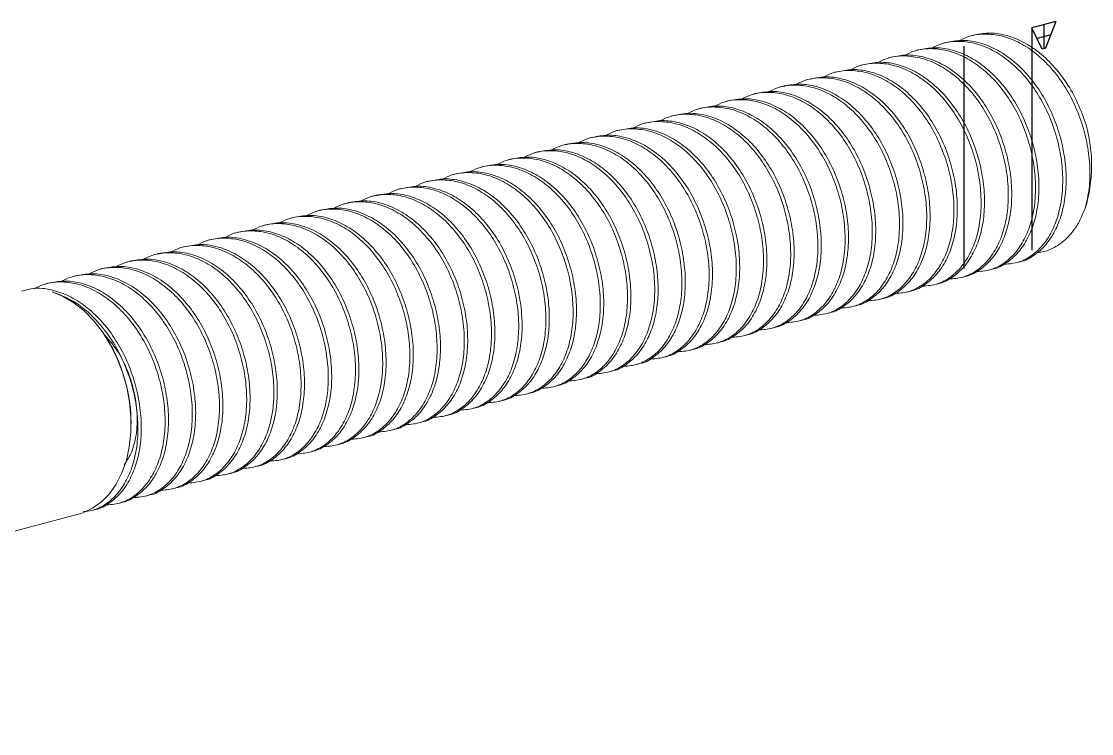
# Model space of a CAD drawing. Header units: millimetres. Extents: x -28.6 to 0.8, y -9.8 to 1.5.
# Drawn here: x -13.14 to 0.77, y -7.73 to 1.53 of the extents above; entities that cross this region are included whole.
import ezdxf

# ---------------------------------------------------------------- set-up
doc = ezdxf.new("R2010")
doc.units = ezdxf.units.MM
doc.linetypes.add('CENTERX2', pattern=[20.32, 12.7, -2.54, 2.54, -2.54])

msp = doc.modelspace()

# ---------------------------------------------------------------- linework, layer by layer
at = {"color": 7, "linetype": 'Continuous'}
for p, q in [((0.309, 1.528), (0, 1.445)), ((0.133, 1.168), (0, 1.445)), ((0.309, 1.528), (0.177, 1.18)), ((0.177, 1.18), (0.133, 1.168))]:
    msp.add_line(p, q, dxfattribs=at)
at = {"color": 7, "linetype": 'CENTERX2'}
for p, q in [((0, 1.445), (0, -1.445)), ((0.155, 1.487), (0.155, 1.174)), ((0.243, 1.354), (0.066, 1.306)), ((-0.884, 1.208), (-0.884, -1.682))]:
    msp.add_line(p, q, dxfattribs=at)
at = {"color": 7, "linetype": 'Continuous', "lineweight": 15}
for p, q in [((-1.116, 1.254), (-1.16, 1.242)), ((-0.762, 1.349), (-0.807, 1.337)), ((-1.47, 1.159), (-1.514, 1.147)), ((-1.823, 1.064), (-1.867, 1.053)), ((-2.53, 0.875), (-2.574, 0.863)), ((-2.177, 0.97), (-2.221, 0.958)), ((-2.884, 0.78), (-2.928, 0.768)), ((-3.591, 0.591), (-3.635, 0.579)), ((-3.237, 0.686), (-3.282, 0.674)), ((-3.944, 0.496), (-3.989, 0.484)), ((-4.652, 0.307), (-4.696, 0.295)), ((-4.298, 0.401), (-4.342, 0.39)), ((-5.005, 0.212), (-5.049, 0.2)), ((-5.712, 0.023), (-5.756, 0.011)), ((-5.359, 0.117), (-5.403, 0.105)), ((-6.066, -0.072), (-6.11, -0.084)), ((-6.773, -0.262), (-6.817, -0.273)), ((-6.419, -0.167), (-6.464, -0.179)), ((-7.126, -0.356), (-7.171, -0.368)), ((-7.834, -0.546), (-7.878, -0.558)), ((-7.48, -0.451), (-7.524, -0.463)), ((-8.187, -0.641), (-8.231, -0.652)), ((-8.894, -0.83), (-8.938, -0.842)), ((-8.541, -0.735), (-8.585, -0.747)), ((-9.248, -0.925), (-9.292, -0.937)), ((-9.601, -1.019), (-9.645, -1.031)), ((-10.308, -1.209), (-10.353, -1.221)), ((-9.955, -1.114), (-9.999, -1.126)), ((-10.662, -1.304), (-10.706, -1.315)), ((-11.369, -1.493), (-11.413, -1.505)), ((-11.016, -1.398), (-11.06, -1.41)), ((-11.723, -1.588), (-11.767, -1.6)), ((-0.207, -1.608), (-0.163, -1.597)), ((-12.43, -1.777), (-12.474, -1.789)), ((-12.076, -1.682), (-12.12, -1.694)), ((-0.914, -1.798), (-0.87, -1.786)), ((-0.561, -1.703), (-0.516, -1.691)), ((-12.783, -1.872), (-12.827, -1.884)), ((-1.268, -1.893), (-1.224, -1.881)), ((-1.975, -2.082), (-1.931, -2.07)), ((-1.621, -1.987), (-1.577, -1.975)), ((-2.328, -2.177), (-2.284, -2.165)), ((-3.036, -2.366), (-2.991, -2.354)), ((-2.682, -2.271), (-2.638, -2.26)), ((-3.389, -2.461), (-3.345, -2.449)), ((-4.096, -2.65), (-4.052, -2.638)), ((-3.743, -2.556), (-3.698, -2.544)), ((-11.986, -2.658), (-11.994, -2.645)), ((-4.45, -2.745), (-4.406, -2.733)), ((-4.803, -2.84), (-4.759, -2.828)), ((-5.51, -3.029), (-5.466, -3.017)), ((-5.157, -2.934), (-5.113, -2.923)), ((-5.864, -3.124), (-5.82, -3.112)), ((-6.571, -3.313), (-6.527, -3.302)), ((-6.217, -3.219), (-6.173, -3.207)), ((-6.925, -3.408), (-6.88, -3.396)), ((-7.632, -3.598), (-7.588, -3.586)), ((-7.278, -3.503), (-7.234, -3.491)), ((-11.71, -3.705), (-11.71, -3.683)), ((-7.985, -3.692), (-7.941, -3.68)), ((-8.692, -3.882), (-8.648, -3.87)), ((-8.339, -3.787), (-8.295, -3.775)), ((-9.046, -3.976), (-9.002, -3.965)), ((-9.753, -4.166), (-9.709, -4.154)), ((-9.399, -4.071), (-9.355, -4.059)), ((-10.107, -4.261), (-10.062, -4.249)), ((-10.814, -4.45), (-10.769, -4.438)), ((-10.46, -4.355), (-10.416, -4.343)), ((-11.167, -4.545), (-11.123, -4.533)), ((-11.874, -4.734), (-11.83, -4.722)), ((-11.521, -4.639), (-11.477, -4.628)), ((-12.228, -4.829), (-12.184, -4.817)), ((-23.038, -7.725), (-12.382, -4.87))]:
    msp.add_line(p, q, dxfattribs=at)
at = {"color": 7, "linetype": 'Continuous', "lineweight": 15, "flags": 128}
msp.add_lwpolyline([(-12.382, -4.87), (-12.335, -4.856), (-12.21, -4.798), (-12.094, -4.716), (-11.991, -4.61), (-11.902, -4.483), (-11.828, -4.337), (-11.771, -4.175), (-11.733, -3.998), (-11.713, -3.812), (-11.712, -3.618), (-11.73, -3.421), (-11.766, -3.224), (-11.821, -3.031), (-11.893, -2.844), (-11.981, -2.668), (-12.083, -2.505), (-12.197, -2.359), (-12.321, -2.232), (-12.454, -2.127), (-12.592, -2.044), (-12.734, -1.987)], dxfattribs=at)
at = {"color": 7, "linetype": 'Continuous', "lineweight": 15}
for centre, radius, start, end in [((-1.139, -0.34), 1.914, 343.0475, 15.8629), ((-13.736, -3.687), 2.026, 0.1194, 13.8123)]:
    msp.add_arc(centre, radius, start, end, dxfattribs=at)
for points, knots in [([(-0.379, -1.629), (-0.316, -1.625), (-0.188, -1.616), (-0.014, -1.53), (0.138, -1.395), (0.258, -1.213), (0.345, -0.994), (0.395, -0.742), (0.405, -0.464), (0.372, -0.174), (0.3, 0.111), (0.192, 0.382), (0.051, 0.634), (-0.124, 0.857), (-0.323, 1.041), (-0.535, 1.173), (-0.751, 1.253), (-0.967, 1.277), (-1.154, 1.256), (-1.26, 1.202), (-1.301, 1.182)], [0, 0, 0, 0, 0.056083, 0.114084, 0.171698, 0.227814, 0.282695, 0.339425, 0.397297, 0.455168, 0.511899, 0.56678, 0.622896, 0.680509, 0.73851, 0.795742, 0.851138, 0.906533, 0.963765, 1, 1, 1, 1]), ([(-0.163, -1.595), (-0.158, -1.594), (-0.089, -1.585), (0.03, -1.515), (0.182, -1.384), (0.302, -1.201), (0.389, -0.983), (0.44, -0.731), (0.449, -0.452), (0.416, -0.162), (0.344, 0.123), (0.237, 0.394), (0.095, 0.645), (-0.08, 0.869), (-0.279, 1.052), (-0.491, 1.186), (-0.707, 1.264), (-0.918, 1.292), (-1.051, 1.265), (-1.116, 1.252)], [0, 0, 0, 0, 0.004808, 0.068708, 0.132181, 0.194005, 0.254467, 0.316968, 0.380725, 0.444482, 0.506983, 0.567446, 0.629269, 0.692742, 0.756643, 0.819695, 0.880725, 0.941755, 1, 1, 1, 1]), ([(0.691, -0.898), (0.711, -0.816), (0.751, -0.65), (0.758, -0.369), (0.726, -0.079), (0.653, 0.206), (0.546, 0.477), (0.404, 0.728), (0.23, 0.952), (0.03, 1.135), (-0.182, 1.268), (-0.398, 1.348), (-0.613, 1.371), (-0.801, 1.35), (-0.906, 1.297), (-0.947, 1.277)], [0, 0, 0, 0, 0.079204, 0.160007, 0.240663, 0.319729, 0.396217, 0.474426, 0.554723, 0.63556, 0.715324, 0.79253, 0.869735, 0.949499, 1, 1, 1, 1]), ([(0.702, 0.183), (0.668, 0.279), (0.601, 0.473), (0.452, 0.735), (0.274, 0.964), (0.075, 1.147), (-0.138, 1.28), (-0.353, 1.359), (-0.565, 1.387), (-0.697, 1.36), (-0.762, 1.347)], [0, 0, 0, 0, 0.128786, 0.260003, 0.386699, 0.514247, 0.640103, 0.761922, 0.88374, 1, 1, 1, 1]), ([(-0.732, -1.724), (-0.669, -1.719), (-0.541, -1.711), (-0.367, -1.625), (-0.216, -1.489), (-0.096, -1.308), (-0.008, -1.089), (0.042, -0.837), (0.051, -0.558), (0.018, -0.268), (-0.054, 0.017), (-0.161, 0.288), (-0.303, 0.539), (-0.477, 0.763), (-0.677, 0.946), (-0.889, 1.079), (-1.105, 1.158), (-1.32, 1.182), (-1.508, 1.161), (-1.613, 1.108), (-1.654, 1.087)], [0, 0, 0, 0, 0.0560833, 0.1140843, 0.1716982, 0.227814, 0.282695, 0.3394254, 0.3972969, 0.4551683, 0.5118987, 0.5667798, 0.6228955, 0.6805094, 0.7385105, 0.7957424, 0.8511379, 0.9065334, 0.9637654, 1, 1, 1, 1]), ([(-0.517, -1.689), (-0.512, -1.689), (-0.443, -1.68), (-0.324, -1.61), (-0.172, -1.478), (-0.052, -1.296), (0.036, -1.077), (0.086, -0.825), (0.096, -0.547), (0.063, -0.256), (-0.01, 0.028), (-0.117, 0.299), (-0.259, 0.551), (-0.433, 0.774), (-0.632, 0.958), (-0.845, 1.091), (-1.06, 1.169), (-1.272, 1.197), (-1.404, 1.17), (-1.469, 1.157)], [0, 0, 0, 0, 0.004808, 0.068708, 0.132181, 0.194005, 0.254467, 0.316968, 0.380725, 0.444482, 0.506983, 0.567446, 0.629269, 0.692742, 0.756643, 0.819695, 0.880725, 0.941755, 1, 1, 1, 1]), ([(-1.44, -1.913), (-1.377, -1.909), (-1.249, -1.9), (-1.075, -1.814), (-0.923, -1.679), (-0.803, -1.497), (-0.715, -1.279), (-0.665, -1.027), (-0.656, -0.748), (-0.689, -0.458), (-0.761, -0.173), (-0.868, 0.098), (-1.01, 0.349), (-1.184, 0.573), (-1.384, 0.757), (-1.596, 0.889), (-1.812, 0.969), (-2.027, 0.993), (-2.215, 0.971), (-2.32, 0.918), (-2.361, 0.898)], [0, 0, 0, 0, 0.056083, 0.114084, 0.171698, 0.227814, 0.282695, 0.339425, 0.397297, 0.455168, 0.511899, 0.56678, 0.622896, 0.680509, 0.73851, 0.795742, 0.851138, 0.906533, 0.963765, 1, 1, 1, 1]), ([(-1.224, -1.879), (-1.219, -1.878), (-1.15, -1.87), (-1.031, -1.799), (-0.879, -1.668), (-0.759, -1.485), (-0.671, -1.267), (-0.621, -1.015), (-0.612, -0.736), (-0.645, -0.446), (-0.717, -0.161), (-0.824, 0.11), (-0.966, 0.361), (-1.14, 0.585), (-1.34, 0.768), (-1.552, 0.901), (-1.768, 0.98), (-1.979, 1.008), (-2.111, 0.981), (-2.176, 0.968)], [0, 0, 0, 0, 0.004808, 0.068708, 0.132181, 0.194005, 0.254467, 0.316968, 0.380725, 0.444482, 0.506983, 0.567446, 0.629269, 0.692742, 0.756643, 0.819695, 0.880725, 0.941755, 1, 1, 1, 1]), ([(-1.086, -1.818), (-1.023, -1.814), (-0.895, -1.805), (-0.721, -1.72), (-0.57, -1.584), (-0.449, -1.403), (-0.362, -1.184), (-0.312, -0.932), (-0.302, -0.653), (-0.335, -0.363), (-0.408, -0.078), (-0.515, 0.193), (-0.656, 0.444), (-0.831, 0.668), (-1.03, 0.851), (-1.243, 0.984), (-1.459, 1.064), (-1.674, 1.087), (-1.861, 1.066), (-1.967, 1.013), (-2.008, 0.992)], [0, 0, 0, 0, 0.056083, 0.114084, 0.171698, 0.227814, 0.282695, 0.339425, 0.397297, 0.455168, 0.511899, 0.56678, 0.622896, 0.680509, 0.73851, 0.795742, 0.851138, 0.906533, 0.963765, 1, 1, 1, 1]), ([(-0.87, -1.784), (-0.866, -1.783), (-0.797, -1.775), (-0.678, -1.705), (-0.525, -1.573), (-0.405, -1.391), (-0.318, -1.172), (-0.268, -0.92), (-0.258, -0.641), (-0.291, -0.351), (-0.363, -0.066), (-0.471, 0.205), (-0.612, 0.456), (-0.787, 0.68), (-0.986, 0.863), (-1.198, 0.996), (-1.414, 1.074), (-1.625, 1.103), (-1.758, 1.076), (-1.823, 1.062)], [0, 0, 0, 0, 0.004808, 0.068708, 0.132181, 0.194005, 0.254467, 0.316968, 0.380725, 0.444482, 0.506983, 0.567446, 0.629269, 0.692742, 0.756643, 0.819695, 0.880725, 0.941755, 1, 1, 1, 1]), ([(-1.793, -2.008), (-1.73, -2.004), (-1.602, -1.995), (-1.428, -1.909), (-1.277, -1.773), (-1.157, -1.592), (-1.069, -1.373), (-1.019, -1.121), (-1.009, -0.843), (-1.042, -0.552), (-1.115, -0.268), (-1.222, 0.003), (-1.364, 0.255), (-1.538, 0.478), (-1.737, 0.662), (-1.95, 0.794), (-2.166, 0.874), (-2.381, 0.898), (-2.568, 0.877), (-2.674, 0.824), (-2.715, 0.803)], [0, 0, 0, 0, 0.056083, 0.114084, 0.171698, 0.227814, 0.282695, 0.339425, 0.397297, 0.455168, 0.511899, 0.56678, 0.622896, 0.680509, 0.73851, 0.795742, 0.851138, 0.906533, 0.963765, 1, 1, 1, 1]), ([(-1.578, -1.973), (-1.573, -1.973), (-1.504, -1.964), (-1.385, -1.894), (-1.232, -1.762), (-1.112, -1.58), (-1.025, -1.361), (-0.975, -1.109), (-0.965, -0.831), (-0.998, -0.541), (-1.07, -0.256), (-1.178, 0.015), (-1.319, 0.266), (-1.494, 0.49), (-1.693, 0.674), (-1.906, 0.807), (-2.121, 0.885), (-2.332, 0.913), (-2.465, 0.886), (-2.53, 0.873)], [0, 0, 0, 0, 0.004808, 0.068708, 0.132181, 0.194005, 0.254467, 0.316968, 0.380725, 0.444482, 0.506983, 0.567446, 0.629269, 0.692742, 0.756643, 0.819695, 0.880725, 0.941755, 1, 1, 1, 1]), ([(-2.5, -2.197), (-2.437, -2.193), (-2.309, -2.184), (-2.135, -2.098), (-1.984, -1.963), (-1.864, -1.782), (-1.776, -1.563), (-1.726, -1.311), (-1.716, -1.032), (-1.749, -0.742), (-1.822, -0.457), (-1.929, -0.186), (-2.071, 0.065), (-2.245, 0.289), (-2.444, 0.472), (-2.657, 0.605), (-2.873, 0.685), (-3.088, 0.708), (-3.275, 0.687), (-3.381, 0.634), (-3.422, 0.614)], [0, 0, 0, 0, 0.056083, 0.114084, 0.171698, 0.227814, 0.282695, 0.339425, 0.397297, 0.455168, 0.511899, 0.56678, 0.622896, 0.680509, 0.73851, 0.795742, 0.851138, 0.906533, 0.963765, 1, 1, 1, 1]), ([(-2.285, -2.163), (-2.28, -2.162), (-2.211, -2.154), (-2.092, -2.083), (-1.939, -1.952), (-1.819, -1.77), (-1.732, -1.551), (-1.682, -1.299), (-1.672, -1.02), (-1.705, -0.73), (-1.778, -0.445), (-1.885, -0.174), (-2.026, 0.077), (-2.201, 0.301), (-2.4, 0.484), (-2.613, 0.617), (-2.828, 0.696), (-3.039, 0.724), (-3.172, 0.697), (-3.237, 0.684)], [0, 0, 0, 0, 0.004808, 0.068708, 0.132181, 0.194005, 0.254467, 0.316968, 0.380725, 0.444482, 0.506983, 0.567446, 0.629269, 0.692742, 0.756643, 0.819695, 0.880725, 0.941755, 1, 1, 1, 1]), ([(-2.147, -2.103), (-2.084, -2.098), (-1.956, -2.09), (-1.782, -2.004), (-1.63, -1.868), (-1.51, -1.687), (-1.423, -1.468), (-1.372, -1.216), (-1.363, -0.937), (-1.396, -0.647), (-1.468, -0.362), (-1.575, -0.091), (-1.717, 0.16), (-1.892, 0.384), (-2.091, 0.567), (-2.303, 0.7), (-2.519, 0.78), (-2.734, 0.803), (-2.922, 0.782), (-3.027, 0.729), (-3.068, 0.708)], [0, 0, 0, 0, 0.056083, 0.114084, 0.171698, 0.227814, 0.282695, 0.339425, 0.397297, 0.455168, 0.511899, 0.56678, 0.622896, 0.680509, 0.73851, 0.795742, 0.851138, 0.906533, 0.963765, 1, 1, 1, 1]), ([(-1.931, -2.068), (-1.926, -2.068), (-1.857, -2.059), (-1.738, -1.989), (-1.586, -1.857), (-1.466, -1.675), (-1.378, -1.456), (-1.328, -1.204), (-1.319, -0.925), (-1.352, -0.635), (-1.424, -0.351), (-1.531, -0.079), (-1.673, 0.172), (-1.847, 0.396), (-2.047, 0.579), (-2.259, 0.712), (-2.475, 0.79), (-2.686, 0.819), (-2.819, 0.792), (-2.883, 0.778)], [0, 0, 0, 0, 0.004808, 0.068708, 0.132181, 0.194005, 0.254467, 0.316968, 0.380725, 0.444482, 0.506983, 0.567446, 0.629269, 0.692742, 0.756643, 0.819695, 0.880725, 0.941755, 1, 1, 1, 1]), ([(-2.854, -2.292), (-2.791, -2.288), (-2.663, -2.279), (-2.489, -2.193), (-2.337, -2.058), (-2.217, -1.876), (-2.13, -1.657), (-2.08, -1.405), (-2.07, -1.127), (-2.103, -0.837), (-2.175, -0.552), (-2.282, -0.281), (-2.424, -0.03), (-2.599, 0.194), (-2.798, 0.378), (-3.01, 0.51), (-3.226, 0.59), (-3.441, 0.614), (-3.629, 0.593), (-3.734, 0.539), (-3.775, 0.519)], [0, 0, 0, 0, 0.056083, 0.114084, 0.171698, 0.227814, 0.282695, 0.339425, 0.397297, 0.455168, 0.511899, 0.56678, 0.622896, 0.680509, 0.73851, 0.795742, 0.851138, 0.906533, 0.963765, 1, 1, 1, 1]), ([(-2.638, -2.258), (-2.633, -2.257), (-2.564, -2.249), (-2.445, -2.178), (-2.293, -2.047), (-2.173, -1.864), (-2.085, -1.646), (-2.035, -1.394), (-2.026, -1.115), (-2.059, -0.825), (-2.131, -0.54), (-2.238, -0.269), (-2.38, -0.018), (-2.554, 0.206), (-2.754, 0.389), (-2.966, 0.522), (-3.182, 0.601), (-3.393, 0.629), (-3.526, 0.602), (-3.59, 0.589)], [0, 0, 0, 0, 0.004808, 0.068708, 0.132181, 0.194005, 0.254467, 0.316968, 0.380725, 0.444482, 0.506983, 0.567446, 0.629269, 0.692742, 0.756643, 0.819695, 0.880725, 0.941755, 1, 1, 1, 1]), ([(-3.345, -2.447), (-3.34, -2.446), (-3.271, -2.438), (-3.152, -2.368), (-3, -2.236), (-2.88, -2.054), (-2.793, -1.835), (-2.742, -1.583), (-2.733, -1.304), (-2.766, -1.014), (-2.838, -0.729), (-2.945, -0.458), (-3.087, -0.207), (-3.262, 0.017), (-3.461, 0.2), (-3.673, 0.333), (-3.889, 0.411), (-4.1, 0.44), (-4.233, 0.413), (-4.298, 0.399)], [0, 0, 0, 0, 0.004808, 0.068708, 0.132181, 0.194005, 0.254467, 0.316968, 0.380725, 0.444482, 0.506983, 0.567446, 0.629269, 0.692742, 0.756643, 0.819695, 0.880725, 0.941755, 1, 1, 1, 1]), ([(-3.207, -2.387), (-3.144, -2.382), (-3.016, -2.374), (-2.842, -2.288), (-2.691, -2.152), (-2.571, -1.971), (-2.483, -1.752), (-2.433, -1.5), (-2.424, -1.221), (-2.456, -0.931), (-2.529, -0.647), (-2.636, -0.375), (-2.778, -0.124), (-2.952, 0.099), (-3.151, 0.283), (-3.364, 0.416), (-3.58, 0.495), (-3.795, 0.519), (-3.983, 0.498), (-4.088, 0.445), (-4.129, 0.424)], [0, 0, 0, 0, 0.056083, 0.114084, 0.171698, 0.227814, 0.282695, 0.339425, 0.397297, 0.455168, 0.511899, 0.56678, 0.622896, 0.680509, 0.73851, 0.795742, 0.851138, 0.906533, 0.963765, 1, 1, 1, 1]), ([(-2.992, -2.352), (-2.987, -2.352), (-2.918, -2.343), (-2.799, -2.273), (-2.646, -2.141), (-2.527, -1.959), (-2.439, -1.74), (-2.389, -1.488), (-2.379, -1.21), (-2.412, -0.92), (-2.485, -0.635), (-2.592, -0.364), (-2.734, -0.112), (-2.908, 0.111), (-3.107, 0.295), (-3.32, 0.428), (-3.535, 0.506), (-3.746, 0.534), (-3.879, 0.507), (-3.944, 0.494)], [0, 0, 0, 0, 0.004808, 0.068708, 0.132181, 0.194005, 0.254467, 0.316968, 0.380725, 0.444482, 0.506983, 0.567446, 0.629269, 0.692742, 0.756643, 0.819695, 0.880725, 0.941755, 1, 1, 1, 1]), ([(-3.914, -2.576), (-3.851, -2.572), (-3.723, -2.563), (-3.549, -2.477), (-3.398, -2.342), (-3.278, -2.161), (-3.19, -1.942), (-3.14, -1.69), (-3.131, -1.411), (-3.164, -1.121), (-3.236, -0.836), (-3.343, -0.565), (-3.485, -0.314), (-3.659, -0.09), (-3.859, 0.094), (-4.071, 0.226), (-4.287, 0.306), (-4.502, 0.33), (-4.69, 0.308), (-4.795, 0.255), (-4.836, 0.235)], [0, 0, 0, 0, 0.056083, 0.114084, 0.171698, 0.227814, 0.282695, 0.339425, 0.397297, 0.455168, 0.511899, 0.56678, 0.622896, 0.680509, 0.73851, 0.795742, 0.851138, 0.906533, 0.963765, 1, 1, 1, 1]), ([(-3.699, -2.542), (-3.694, -2.541), (-3.625, -2.533), (-3.506, -2.462), (-3.354, -2.331), (-3.234, -2.148), (-3.146, -1.93), (-3.096, -1.678), (-3.086, -1.399), (-3.119, -1.109), (-3.192, -0.824), (-3.299, -0.553), (-3.441, -0.302), (-3.615, -0.078), (-3.814, 0.105), (-4.027, 0.238), (-4.242, 0.317), (-4.454, 0.345), (-4.586, 0.318), (-4.651, 0.305)], [0, 0, 0, 0, 0.004808, 0.068708, 0.132181, 0.194005, 0.254467, 0.316968, 0.380725, 0.444482, 0.506983, 0.567446, 0.629269, 0.692742, 0.756643, 0.819695, 0.880725, 0.941755, 1, 1, 1, 1]), ([(-3.561, -2.481), (-3.498, -2.477), (-3.37, -2.468), (-3.196, -2.383), (-3.044, -2.247), (-2.924, -2.066), (-2.837, -1.847), (-2.787, -1.595), (-2.777, -1.316), (-2.81, -1.026), (-2.882, -0.741), (-2.99, -0.47), (-3.131, -0.219), (-3.306, 0.005), (-3.505, 0.188), (-3.717, 0.321), (-3.933, 0.401), (-4.149, 0.424), (-4.336, 0.403), (-4.442, 0.35), (-4.482, 0.329)], [0, 0, 0, 0, 0.056083, 0.114084, 0.171698, 0.227814, 0.282695, 0.339425, 0.397297, 0.455168, 0.511899, 0.56678, 0.622896, 0.680509, 0.73851, 0.795742, 0.851138, 0.906533, 0.963765, 1, 1, 1, 1]), ([(-4.406, -2.731), (-4.401, -2.731), (-4.332, -2.722), (-4.213, -2.652), (-4.061, -2.52), (-3.941, -2.338), (-3.853, -2.119), (-3.803, -1.867), (-3.794, -1.588), (-3.826, -1.298), (-3.899, -1.014), (-4.006, -0.742), (-4.148, -0.491), (-4.322, -0.268), (-4.521, -0.084), (-4.734, 0.049), (-4.95, 0.127), (-5.161, 0.156), (-5.293, 0.128), (-5.358, 0.115)], [0, 0, 0, 0, 0.004808, 0.068708, 0.132181, 0.194005, 0.254467, 0.316968, 0.380725, 0.444482, 0.506983, 0.567446, 0.629269, 0.692742, 0.756643, 0.819695, 0.880725, 0.941755, 1, 1, 1, 1]), ([(-4.268, -2.671), (-4.205, -2.667), (-4.077, -2.658), (-3.903, -2.572), (-3.752, -2.436), (-3.631, -2.255), (-3.544, -2.036), (-3.494, -1.784), (-3.484, -1.506), (-3.517, -1.216), (-3.59, -0.931), (-3.697, -0.66), (-3.838, -0.408), (-4.013, -0.185), (-4.212, -0.001), (-4.425, 0.131), (-4.641, 0.211), (-4.856, 0.235), (-5.043, 0.214), (-5.149, 0.161), (-5.19, 0.14)], [0, 0, 0, 0, 0.056083, 0.114084, 0.171698, 0.227814, 0.282695, 0.339425, 0.397297, 0.455168, 0.511899, 0.56678, 0.622896, 0.680509, 0.73851, 0.795742, 0.851138, 0.906533, 0.963765, 1, 1, 1, 1]), ([(-4.052, -2.636), (-4.048, -2.636), (-3.979, -2.627), (-3.86, -2.557), (-3.707, -2.425), (-3.587, -2.243), (-3.5, -2.025), (-3.45, -1.772), (-3.44, -1.494), (-3.473, -1.204), (-3.545, -0.919), (-3.653, -0.648), (-3.794, -0.397), (-3.969, -0.173), (-4.168, 0.011), (-4.38, 0.144), (-4.596, 0.222), (-4.807, 0.25), (-4.94, 0.223), (-5.005, 0.21)], [0, 0, 0, 0, 0.004808, 0.068708, 0.132181, 0.194005, 0.254467, 0.316968, 0.380725, 0.444482, 0.506983, 0.567446, 0.629269, 0.692742, 0.756643, 0.819695, 0.880725, 0.941755, 1, 1, 1, 1]), ([(-4.975, -2.86), (-4.912, -2.856), (-4.784, -2.847), (-4.61, -2.761), (-4.459, -2.626), (-4.338, -2.445), (-4.251, -2.226), (-4.201, -1.974), (-4.191, -1.695), (-4.224, -1.405), (-4.297, -1.12), (-4.404, -0.849), (-4.546, -0.598), (-4.72, -0.374), (-4.919, -0.191), (-5.132, -0.058), (-5.348, 0.022), (-5.563, 0.045), (-5.75, 0.024), (-5.856, -0.029), (-5.897, -0.049)], [0, 0, 0, 0, 0.056083, 0.114084, 0.171698, 0.227814, 0.282695, 0.339425, 0.397297, 0.455168, 0.511899, 0.56678, 0.622896, 0.680509, 0.73851, 0.795742, 0.851138, 0.906533, 0.963765, 1, 1, 1, 1]), ([(-4.76, -2.826), (-4.755, -2.825), (-4.686, -2.817), (-4.567, -2.746), (-4.414, -2.615), (-4.294, -2.433), (-4.207, -2.214), (-4.157, -1.962), (-4.147, -1.683), (-4.18, -1.393), (-4.252, -1.108), (-4.36, -0.837), (-4.501, -0.586), (-4.676, -0.362), (-4.875, -0.179), (-5.088, -0.046), (-5.303, 0.032), (-5.514, 0.061), (-5.647, 0.034), (-5.712, 0.021)], [0, 0, 0, 0, 0.004808, 0.068708, 0.132181, 0.194005, 0.254467, 0.316968, 0.380725, 0.444482, 0.506983, 0.567446, 0.629269, 0.692742, 0.756643, 0.819695, 0.880725, 0.941755, 1, 1, 1, 1]), ([(-4.621, -2.766), (-4.559, -2.761), (-4.431, -2.753), (-4.257, -2.667), (-4.105, -2.531), (-3.985, -2.35), (-3.897, -2.131), (-3.847, -1.879), (-3.838, -1.6), (-3.871, -1.31), (-3.943, -1.025), (-4.05, -0.754), (-4.192, -0.503), (-4.366, -0.279), (-4.566, -0.096), (-4.778, 0.037), (-4.994, 0.116), (-5.209, 0.14), (-5.397, 0.119), (-5.502, 0.066), (-5.543, 0.045)], [0, 0, 0, 0, 0.056083, 0.114084, 0.171698, 0.227814, 0.282695, 0.339425, 0.397297, 0.455168, 0.511899, 0.56678, 0.622896, 0.680509, 0.73851, 0.795742, 0.851138, 0.906533, 0.963765, 1, 1, 1, 1]), ([(-5.467, -3.015), (-5.462, -3.015), (-5.393, -3.006), (-5.274, -2.936), (-5.121, -2.804), (-5.001, -2.622), (-4.914, -2.403), (-4.864, -2.151), (-4.854, -1.873), (-4.887, -1.583), (-4.96, -1.298), (-5.067, -1.027), (-5.208, -0.775), (-5.383, -0.552), (-5.582, -0.368), (-5.795, -0.235), (-6.01, -0.157), (-6.221, -0.129), (-6.354, -0.156), (-6.419, -0.169)], [0, 0, 0, 0, 0.004808, 0.068708, 0.132181, 0.194005, 0.254467, 0.316968, 0.380725, 0.444482, 0.506983, 0.567446, 0.629269, 0.692742, 0.756643, 0.819695, 0.880725, 0.941755, 1, 1, 1, 1]), ([(-5.329, -2.955), (-5.266, -2.951), (-5.138, -2.942), (-4.964, -2.856), (-4.812, -2.721), (-4.692, -2.539), (-4.605, -2.32), (-4.554, -2.068), (-4.545, -1.79), (-4.578, -1.5), (-4.65, -1.215), (-4.757, -0.944), (-4.899, -0.693), (-5.073, -0.469), (-5.273, -0.285), (-5.485, -0.153), (-5.701, -0.073), (-5.916, -0.049), (-6.104, -0.071), (-6.209, -0.124), (-6.25, -0.144)], [0, 0, 0, 0, 0.056083, 0.114084, 0.171698, 0.227814, 0.282695, 0.339425, 0.397297, 0.455168, 0.511899, 0.56678, 0.622896, 0.680509, 0.73851, 0.795742, 0.851138, 0.906533, 0.963765, 1, 1, 1, 1]), ([(-5.113, -2.921), (-5.108, -2.92), (-5.039, -2.912), (-4.92, -2.841), (-4.768, -2.71), (-4.648, -2.527), (-4.56, -2.309), (-4.51, -2.057), (-4.501, -1.778), (-4.534, -1.488), (-4.606, -1.203), (-4.713, -0.932), (-4.855, -0.681), (-5.029, -0.457), (-5.229, -0.274), (-5.441, -0.141), (-5.657, -0.062), (-5.868, -0.034), (-6.001, -0.061), (-6.065, -0.074)], [0, 0, 0, 0, 0.004808, 0.068708, 0.132181, 0.194005, 0.254467, 0.316968, 0.380725, 0.444482, 0.506983, 0.567446, 0.629269, 0.692742, 0.756643, 0.819695, 0.880725, 0.941755, 1, 1, 1, 1]), ([(-6.036, -3.145), (-5.973, -3.14), (-5.845, -3.132), (-5.671, -3.046), (-5.519, -2.91), (-5.399, -2.729), (-5.312, -2.51), (-5.261, -2.258), (-5.252, -1.979), (-5.285, -1.689), (-5.357, -1.404), (-5.464, -1.133), (-5.606, -0.882), (-5.781, -0.658), (-5.98, -0.475), (-6.192, -0.342), (-6.408, -0.262), (-6.623, -0.239), (-6.811, -0.26), (-6.916, -0.313), (-6.957, -0.334)], [0, 0, 0, 0, 0.056083, 0.114084, 0.171698, 0.227814, 0.282695, 0.339425, 0.397297, 0.455168, 0.511899, 0.56678, 0.622896, 0.680509, 0.73851, 0.795742, 0.851138, 0.906533, 0.963765, 1, 1, 1, 1]), ([(-5.82, -3.11), (-5.815, -3.109), (-5.746, -3.101), (-5.627, -3.031), (-5.475, -2.899), (-5.355, -2.717), (-5.267, -2.498), (-5.217, -2.246), (-5.208, -1.967), (-5.241, -1.677), (-5.313, -1.392), (-5.42, -1.121), (-5.562, -0.87), (-5.736, -0.646), (-5.936, -0.463), (-6.148, -0.33), (-6.364, -0.252), (-6.575, -0.223), (-6.708, -0.25), (-6.772, -0.264)], [0, 0, 0, 0, 0.004808, 0.068708, 0.132181, 0.194005, 0.254467, 0.316968, 0.380725, 0.444482, 0.506983, 0.567446, 0.629269, 0.692742, 0.756643, 0.819695, 0.880725, 0.941755, 1, 1, 1, 1]), ([(-5.682, -3.05), (-5.619, -3.046), (-5.491, -3.037), (-5.317, -2.951), (-5.166, -2.815), (-5.046, -2.634), (-4.958, -2.415), (-4.908, -2.163), (-4.898, -1.884), (-4.931, -1.594), (-5.004, -1.31), (-5.111, -1.038), (-5.253, -0.787), (-5.427, -0.564), (-5.626, -0.38), (-5.839, -0.247), (-6.055, -0.168), (-6.27, -0.144), (-6.457, -0.165), (-6.563, -0.218), (-6.604, -0.239)], [0, 0, 0, 0, 0.056083, 0.114084, 0.171698, 0.227814, 0.282695, 0.339425, 0.397297, 0.455168, 0.511899, 0.56678, 0.622896, 0.680509, 0.73851, 0.795742, 0.851138, 0.906533, 0.963765, 1, 1, 1, 1]), ([(-6.389, -3.239), (-6.326, -3.235), (-6.198, -3.226), (-6.024, -3.14), (-5.873, -3.005), (-5.753, -2.824), (-5.665, -2.605), (-5.615, -2.353), (-5.606, -2.074), (-5.638, -1.784), (-5.711, -1.499), (-5.818, -1.228), (-5.96, -0.977), (-6.134, -0.753), (-6.333, -0.57), (-6.546, -0.437), (-6.762, -0.357), (-6.977, -0.333), (-7.165, -0.355), (-7.27, -0.408), (-7.311, -0.428)], [0, 0, 0, 0, 0.056083, 0.114084, 0.171698, 0.227814, 0.282695, 0.339425, 0.397297, 0.455168, 0.511899, 0.56678, 0.622896, 0.680509, 0.73851, 0.795742, 0.851138, 0.906533, 0.963765, 1, 1, 1, 1]), ([(-6.174, -3.205), (-6.169, -3.204), (-6.1, -3.196), (-5.981, -3.125), (-5.828, -2.994), (-5.709, -2.812), (-5.621, -2.593), (-5.571, -2.341), (-5.561, -2.062), (-5.594, -1.772), (-5.667, -1.487), (-5.774, -1.216), (-5.916, -0.965), (-6.09, -0.741), (-6.289, -0.558), (-6.502, -0.425), (-6.717, -0.346), (-6.928, -0.318), (-7.061, -0.345), (-7.126, -0.358)], [0, 0, 0, 0, 0.004808, 0.068708, 0.132181, 0.194005, 0.254467, 0.316968, 0.380725, 0.444482, 0.506983, 0.567446, 0.629269, 0.692742, 0.756643, 0.819695, 0.880725, 0.941755, 1, 1, 1, 1]), ([(-7.096, -3.429), (-7.033, -3.424), (-6.905, -3.416), (-6.731, -3.33), (-6.58, -3.194), (-6.46, -3.013), (-6.372, -2.794), (-6.322, -2.542), (-6.313, -2.263), (-6.346, -1.973), (-6.418, -1.688), (-6.525, -1.417), (-6.667, -1.166), (-6.841, -0.942), (-7.041, -0.759), (-7.253, -0.626), (-7.469, -0.547), (-7.684, -0.523), (-7.872, -0.544), (-7.977, -0.597), (-8.018, -0.618)], [0, 0, 0, 0, 0.056083, 0.114084, 0.171698, 0.227814, 0.282695, 0.339425, 0.397297, 0.455168, 0.511899, 0.56678, 0.622896, 0.680509, 0.73851, 0.795742, 0.851138, 0.906533, 0.963765, 1, 1, 1, 1]), ([(-6.881, -3.394), (-6.876, -3.394), (-6.807, -3.385), (-6.688, -3.315), (-6.536, -3.183), (-6.416, -3.001), (-6.328, -2.782), (-6.278, -2.53), (-6.268, -2.252), (-6.301, -1.961), (-6.374, -1.677), (-6.481, -1.405), (-6.623, -1.154), (-6.797, -0.931), (-6.996, -0.747), (-7.209, -0.614), (-7.424, -0.536), (-7.636, -0.507), (-7.768, -0.535), (-7.833, -0.548)], [0, 0, 0, 0, 0.004808, 0.068708, 0.132181, 0.194005, 0.254467, 0.316968, 0.380725, 0.444482, 0.506983, 0.567446, 0.629269, 0.692742, 0.756643, 0.819695, 0.880725, 0.941755, 1, 1, 1, 1]), ([(-6.743, -3.334), (-6.68, -3.33), (-6.552, -3.321), (-6.378, -3.235), (-6.226, -3.1), (-6.106, -2.918), (-6.019, -2.699), (-5.969, -2.447), (-5.959, -2.169), (-5.992, -1.879), (-6.064, -1.594), (-6.172, -1.323), (-6.313, -1.071), (-6.488, -0.848), (-6.687, -0.664), (-6.899, -0.532), (-7.115, -0.452), (-7.331, -0.428), (-7.518, -0.449), (-7.624, -0.502), (-7.664, -0.523)], [0, 0, 0, 0, 0.056083, 0.114084, 0.171698, 0.227814, 0.282695, 0.339425, 0.397297, 0.455168, 0.511899, 0.56678, 0.622896, 0.680509, 0.73851, 0.795742, 0.851138, 0.906533, 0.963765, 1, 1, 1, 1]), ([(-6.527, -3.299), (-6.522, -3.299), (-6.453, -3.29), (-6.334, -3.22), (-6.182, -3.089), (-6.062, -2.906), (-5.975, -2.688), (-5.924, -2.436), (-5.915, -2.157), (-5.948, -1.867), (-6.02, -1.582), (-6.127, -1.311), (-6.269, -1.06), (-6.444, -0.836), (-6.643, -0.652), (-6.855, -0.519), (-7.071, -0.441), (-7.282, -0.413), (-7.415, -0.44), (-7.48, -0.453)], [0, 0, 0, 0, 0.004808, 0.068708, 0.132181, 0.194005, 0.254467, 0.316968, 0.380725, 0.444482, 0.506983, 0.567446, 0.629269, 0.692742, 0.756643, 0.819695, 0.880725, 0.941755, 1, 1, 1, 1]), ([(-7.45, -3.523), (-7.387, -3.519), (-7.259, -3.51), (-7.085, -3.425), (-6.934, -3.289), (-6.813, -3.108), (-6.726, -2.889), (-6.676, -2.637), (-6.666, -2.358), (-6.699, -2.068), (-6.772, -1.783), (-6.879, -1.512), (-7.02, -1.261), (-7.195, -1.037), (-7.394, -0.854), (-7.606, -0.721), (-7.823, -0.641), (-8.038, -0.618), (-8.225, -0.639), (-8.331, -0.692), (-8.372, -0.713)], [0, 0, 0, 0, 0.056083, 0.114084, 0.171698, 0.227814, 0.282695, 0.339425, 0.397297, 0.455168, 0.511899, 0.56678, 0.622896, 0.680509, 0.73851, 0.795742, 0.851138, 0.906533, 0.963765, 1, 1, 1, 1]), ([(-7.234, -3.489), (-7.23, -3.488), (-7.161, -3.48), (-7.042, -3.41), (-6.889, -3.278), (-6.769, -3.096), (-6.682, -2.877), (-6.632, -2.625), (-6.622, -2.346), (-6.655, -2.056), (-6.727, -1.771), (-6.834, -1.5), (-6.976, -1.249), (-7.151, -1.025), (-7.35, -0.842), (-7.562, -0.709), (-7.778, -0.631), (-7.989, -0.602), (-8.122, -0.629), (-8.187, -0.643)], [0, 0, 0, 0, 0.004808, 0.068708, 0.132181, 0.194005, 0.254467, 0.316968, 0.380725, 0.444482, 0.506983, 0.567446, 0.629269, 0.692742, 0.756643, 0.819695, 0.880725, 0.941755, 1, 1, 1, 1]), ([(-8.157, -3.713), (-8.094, -3.709), (-7.966, -3.7), (-7.792, -3.614), (-7.641, -3.478), (-7.52, -3.297), (-7.433, -3.078), (-7.383, -2.826), (-7.373, -2.548), (-7.406, -2.257), (-7.479, -1.973), (-7.586, -1.701), (-7.727, -1.45), (-7.902, -1.227), (-8.101, -1.043), (-8.314, -0.91), (-8.53, -0.831), (-8.745, -0.807), (-8.932, -0.828), (-9.038, -0.881), (-9.079, -0.902)], [0, 0, 0, 0, 0.0560833, 0.1140843, 0.1716982, 0.227814, 0.282695, 0.3394254, 0.3972969, 0.4551683, 0.5118987, 0.5667798, 0.6228955, 0.6805094, 0.7385105, 0.7957424, 0.8511379, 0.9065334, 0.9637654, 1, 1, 1, 1]), ([(-7.941, -3.678), (-7.937, -3.678), (-7.868, -3.669), (-7.749, -3.599), (-7.596, -3.467), (-7.476, -3.285), (-7.389, -3.066), (-7.339, -2.814), (-7.329, -2.536), (-7.362, -2.246), (-7.434, -1.961), (-7.542, -1.69), (-7.683, -1.438), (-7.858, -1.215), (-8.057, -1.031), (-8.27, -0.898), (-8.485, -0.82), (-8.696, -0.792), (-8.829, -0.819), (-8.894, -0.832)], [0, 0, 0, 0, 0.004808, 0.068708, 0.132181, 0.194005, 0.254467, 0.316968, 0.380725, 0.444482, 0.506983, 0.567446, 0.629269, 0.692742, 0.756643, 0.819695, 0.880725, 0.941755, 1, 1, 1, 1]), ([(-7.803, -3.618), (-7.741, -3.614), (-7.613, -3.605), (-7.439, -3.519), (-7.287, -3.384), (-7.167, -3.202), (-7.079, -2.984), (-7.029, -2.732), (-7.02, -2.453), (-7.053, -2.163), (-7.125, -1.878), (-7.232, -1.607), (-7.374, -1.356), (-7.548, -1.132), (-7.748, -0.948), (-7.96, -0.816), (-8.176, -0.736), (-8.391, -0.712), (-8.579, -0.734), (-8.684, -0.787), (-8.725, -0.807)], [0, 0, 0, 0, 0.056083, 0.114084, 0.171698, 0.227814, 0.282695, 0.339425, 0.397297, 0.455168, 0.511899, 0.56678, 0.622896, 0.680509, 0.73851, 0.795742, 0.851138, 0.906533, 0.963765, 1, 1, 1, 1]), ([(-7.588, -3.584), (-7.583, -3.583), (-7.514, -3.575), (-7.395, -3.504), (-7.243, -3.373), (-7.123, -3.19), (-7.035, -2.972), (-6.985, -2.72), (-6.976, -2.441), (-7.008, -2.151), (-7.081, -1.866), (-7.188, -1.595), (-7.33, -1.344), (-7.504, -1.12), (-7.703, -0.937), (-7.916, -0.804), (-8.132, -0.725), (-8.343, -0.697), (-8.475, -0.724), (-8.54, -0.737)], [0, 0, 0, 0, 0.004808, 0.068708, 0.132181, 0.194005, 0.254467, 0.316968, 0.380725, 0.444482, 0.506983, 0.567446, 0.629269, 0.692742, 0.756643, 0.819695, 0.880725, 0.941755, 1, 1, 1, 1]), ([(-8.511, -3.808), (-8.448, -3.803), (-8.32, -3.795), (-8.146, -3.709), (-7.994, -3.573), (-7.874, -3.392), (-7.786, -3.173), (-7.736, -2.921), (-7.727, -2.642), (-7.76, -2.352), (-7.832, -2.067), (-7.939, -1.796), (-8.081, -1.545), (-8.255, -1.321), (-8.455, -1.138), (-8.667, -1.005), (-8.883, -0.925), (-9.098, -0.902), (-9.286, -0.923), (-9.391, -0.976), (-9.432, -0.997)], [0, 0, 0, 0, 0.056083, 0.114084, 0.171698, 0.227814, 0.282695, 0.339425, 0.397297, 0.455168, 0.511899, 0.56678, 0.622896, 0.680509, 0.73851, 0.795742, 0.851138, 0.906533, 0.963765, 1, 1, 1, 1]), ([(-8.295, -3.773), (-8.29, -3.773), (-8.221, -3.764), (-8.102, -3.694), (-7.95, -3.562), (-7.83, -3.38), (-7.742, -3.161), (-7.692, -2.909), (-7.683, -2.63), (-7.716, -2.34), (-7.788, -2.056), (-7.895, -1.784), (-8.037, -1.533), (-8.211, -1.309), (-8.411, -1.126), (-8.623, -0.993), (-8.839, -0.915), (-9.05, -0.886), (-9.183, -0.913), (-9.247, -0.927)], [0, 0, 0, 0, 0.004808, 0.068708, 0.132181, 0.194005, 0.254467, 0.316968, 0.380725, 0.444482, 0.506983, 0.567446, 0.629269, 0.692742, 0.756643, 0.819695, 0.880725, 0.941755, 1, 1, 1, 1]), ([(0.691, -0.898), (0.67, -0.952), (0.626, -1.06), (0.533, -1.206), (0.416, -1.331), (0.274, -1.422), (0.155, -1.47), (0.084, -1.473), (0.066, -1.474)], [0, 0, 0, 0, 0.169885, 0.339734, 0.540655, 0.741577, 0.938431, 1, 1, 1, 1]), ([(-9.218, -3.997), (-9.155, -3.993), (-9.027, -3.984), (-8.853, -3.898), (-8.701, -3.763), (-8.581, -3.581), (-8.494, -3.362), (-8.443, -3.11), (-8.434, -2.832), (-8.467, -2.542), (-8.539, -2.257), (-8.646, -1.986), (-8.788, -1.734), (-8.963, -1.511), (-9.162, -1.327), (-9.374, -1.195), (-9.59, -1.115), (-9.805, -1.091), (-9.993, -1.112), (-10.098, -1.166), (-10.139, -1.186)], [0, 0, 0, 0, 0.056083, 0.114084, 0.171698, 0.227814, 0.282695, 0.339425, 0.397297, 0.455168, 0.511899, 0.56678, 0.622896, 0.680509, 0.73851, 0.795742, 0.851138, 0.906533, 0.963765, 1, 1, 1, 1]), ([(-9.002, -3.963), (-8.997, -3.962), (-8.928, -3.953), (-8.809, -3.883), (-8.657, -3.752), (-8.537, -3.569), (-8.449, -3.351), (-8.399, -3.099), (-8.39, -2.82), (-8.423, -2.53), (-8.495, -2.245), (-8.602, -1.974), (-8.744, -1.723), (-8.918, -1.499), (-9.118, -1.316), (-9.33, -1.182), (-9.546, -1.104), (-9.757, -1.076), (-9.89, -1.103), (-9.954, -1.116)], [0, 0, 0, 0, 0.004808, 0.068708, 0.132181, 0.194005, 0.254467, 0.316968, 0.380725, 0.444482, 0.506983, 0.567446, 0.629269, 0.692742, 0.756643, 0.819695, 0.880725, 0.941755, 1, 1, 1, 1]), ([(-8.864, -3.902), (-8.801, -3.898), (-8.673, -3.889), (-8.499, -3.803), (-8.348, -3.668), (-8.228, -3.487), (-8.14, -3.268), (-8.09, -3.016), (-8.08, -2.737), (-8.113, -2.447), (-8.186, -2.162), (-8.293, -1.891), (-8.435, -1.64), (-8.609, -1.416), (-8.808, -1.233), (-9.021, -1.1), (-9.237, -1.02), (-9.452, -0.997), (-9.639, -1.018), (-9.745, -1.071), (-9.786, -1.091)], [0, 0, 0, 0, 0.056083, 0.114084, 0.171698, 0.227814, 0.282695, 0.339425, 0.397297, 0.455168, 0.511899, 0.56678, 0.622896, 0.680509, 0.73851, 0.795742, 0.851138, 0.906533, 0.963765, 1, 1, 1, 1]), ([(-8.649, -3.868), (-8.644, -3.867), (-8.575, -3.859), (-8.456, -3.788), (-8.303, -3.657), (-8.183, -3.475), (-8.096, -3.256), (-8.046, -3.004), (-8.036, -2.725), (-8.069, -2.435), (-8.142, -2.15), (-8.249, -1.879), (-8.39, -1.628), (-8.565, -1.404), (-8.764, -1.221), (-8.977, -1.088), (-9.192, -1.009), (-9.403, -0.981), (-9.536, -1.008), (-9.601, -1.021)], [0, 0, 0, 0, 0.004808, 0.068708, 0.132181, 0.194005, 0.254467, 0.316968, 0.380725, 0.444482, 0.506983, 0.567446, 0.629269, 0.692742, 0.756643, 0.819695, 0.880725, 0.941755, 1, 1, 1, 1]), ([(-9.571, -4.092), (-9.508, -4.087), (-9.38, -4.079), (-9.206, -3.993), (-9.055, -3.857), (-8.935, -3.676), (-8.847, -3.457), (-8.797, -3.205), (-8.788, -2.926), (-8.82, -2.636), (-8.893, -2.352), (-9, -2.08), (-9.142, -1.829), (-9.316, -1.605), (-9.515, -1.422), (-9.728, -1.289), (-9.944, -1.21), (-10.159, -1.186), (-10.347, -1.207), (-10.452, -1.26), (-10.493, -1.281)], [0, 0, 0, 0, 0.056083, 0.114084, 0.171698, 0.227814, 0.282695, 0.339425, 0.397297, 0.455168, 0.511899, 0.56678, 0.622896, 0.680509, 0.73851, 0.795742, 0.851138, 0.906533, 0.963765, 1, 1, 1, 1]), ([(-9.356, -4.057), (-9.351, -4.057), (-9.282, -4.048), (-9.163, -3.978), (-9.01, -3.846), (-8.891, -3.664), (-8.803, -3.445), (-8.753, -3.193), (-8.743, -2.915), (-8.776, -2.624), (-8.849, -2.34), (-8.956, -2.069), (-9.098, -1.817), (-9.272, -1.594), (-9.471, -1.41), (-9.684, -1.277), (-9.899, -1.199), (-10.11, -1.171), (-10.243, -1.198), (-10.308, -1.211)], [0, 0, 0, 0, 0.004808, 0.068708, 0.132181, 0.194005, 0.254467, 0.316968, 0.380725, 0.444482, 0.506983, 0.567446, 0.629269, 0.692742, 0.756643, 0.819695, 0.880725, 0.941755, 1, 1, 1, 1]), ([(-10.278, -4.281), (-10.215, -4.277), (-10.087, -4.268), (-9.913, -4.182), (-9.762, -4.047), (-9.642, -3.865), (-9.554, -3.647), (-9.504, -3.395), (-9.495, -3.116), (-9.528, -2.826), (-9.6, -2.541), (-9.707, -2.27), (-9.849, -2.019), (-10.023, -1.795), (-10.223, -1.611), (-10.435, -1.479), (-10.651, -1.399), (-10.866, -1.375), (-11.054, -1.397), (-11.159, -1.45), (-11.2, -1.47)], [0, 0, 0, 0, 0.056083, 0.114084, 0.171698, 0.227814, 0.282695, 0.339425, 0.397297, 0.455168, 0.511899, 0.56678, 0.622896, 0.680509, 0.73851, 0.795742, 0.851138, 0.906533, 0.963765, 1, 1, 1, 1]), ([(-10.063, -4.247), (-10.058, -4.246), (-9.989, -4.238), (-9.87, -4.167), (-9.718, -4.036), (-9.598, -3.853), (-9.51, -3.635), (-9.46, -3.383), (-9.45, -3.104), (-9.483, -2.814), (-9.556, -2.529), (-9.663, -2.258), (-9.805, -2.007), (-9.979, -1.783), (-10.178, -1.6), (-10.391, -1.467), (-10.606, -1.388), (-10.818, -1.36), (-10.95, -1.387), (-11.015, -1.4)], [0, 0, 0, 0, 0.004808, 0.068708, 0.132181, 0.194005, 0.254467, 0.316968, 0.380725, 0.444482, 0.506983, 0.567446, 0.629269, 0.692742, 0.756643, 0.819695, 0.880725, 0.941755, 1, 1, 1, 1]), ([(-9.925, -4.186), (-9.862, -4.182), (-9.734, -4.173), (-9.56, -4.088), (-9.408, -3.952), (-9.288, -3.771), (-9.201, -3.552), (-9.151, -3.3), (-9.141, -3.021), (-9.174, -2.731), (-9.246, -2.446), (-9.354, -2.175), (-9.495, -1.924), (-9.67, -1.7), (-9.869, -1.517), (-10.081, -1.384), (-10.297, -1.304), (-10.513, -1.281), (-10.7, -1.302), (-10.806, -1.355), (-10.846, -1.376)], [0, 0, 0, 0, 0.056083, 0.114084, 0.171698, 0.227814, 0.282695, 0.339425, 0.397297, 0.455168, 0.511899, 0.56678, 0.622896, 0.680509, 0.73851, 0.795742, 0.851138, 0.906533, 0.963765, 1, 1, 1, 1]), ([(-9.709, -4.152), (-9.704, -4.151), (-9.635, -4.143), (-9.516, -4.073), (-9.364, -3.941), (-9.244, -3.759), (-9.157, -3.54), (-9.106, -3.288), (-9.097, -3.009), (-9.13, -2.719), (-9.202, -2.434), (-9.309, -2.163), (-9.451, -1.912), (-9.625, -1.688), (-9.825, -1.505), (-10.037, -1.372), (-10.253, -1.294), (-10.464, -1.265), (-10.597, -1.292), (-10.662, -1.306)], [0, 0, 0, 0, 0.004808, 0.068708, 0.132181, 0.194005, 0.254467, 0.316968, 0.380725, 0.444482, 0.506983, 0.567446, 0.629269, 0.692742, 0.756643, 0.819695, 0.880725, 0.941755, 1, 1, 1, 1]), ([(-10.632, -4.376), (-10.569, -4.372), (-10.441, -4.363), (-10.267, -4.277), (-10.116, -4.141), (-9.995, -3.96), (-9.908, -3.741), (-9.858, -3.489), (-9.848, -3.211), (-9.881, -2.92), (-9.954, -2.636), (-10.061, -2.365), (-10.202, -2.113), (-10.377, -1.89), (-10.576, -1.706), (-10.788, -1.574), (-11.004, -1.494), (-11.22, -1.47), (-11.407, -1.491), (-11.513, -1.544), (-11.554, -1.565)], [0, 0, 0, 0, 0.056083, 0.114084, 0.171698, 0.227814, 0.282695, 0.339425, 0.397297, 0.455168, 0.511899, 0.56678, 0.622896, 0.680509, 0.73851, 0.795742, 0.851138, 0.906533, 0.963765, 1, 1, 1, 1]), ([(-10.416, -4.341), (-10.412, -4.341), (-10.342, -4.332), (-10.224, -4.262), (-10.071, -4.13), (-9.951, -3.948), (-9.864, -3.73), (-9.813, -3.477), (-9.804, -3.199), (-9.837, -2.909), (-9.909, -2.624), (-10.016, -2.353), (-10.158, -2.102), (-10.333, -1.878), (-10.532, -1.694), (-10.744, -1.561), (-10.96, -1.483), (-11.171, -1.455), (-11.304, -1.482), (-11.369, -1.495)], [0, 0, 0, 0, 0.004808, 0.068708, 0.132181, 0.194005, 0.254467, 0.316968, 0.380725, 0.444482, 0.506983, 0.567446, 0.629269, 0.692742, 0.756643, 0.819695, 0.880725, 0.941755, 1, 1, 1, 1]), ([(-11.339, -4.565), (-11.276, -4.561), (-11.148, -4.552), (-10.974, -4.466), (-10.823, -4.331), (-10.702, -4.15), (-10.615, -3.931), (-10.565, -3.679), (-10.555, -3.4), (-10.588, -3.11), (-10.661, -2.825), (-10.768, -2.554), (-10.909, -2.303), (-11.084, -2.079), (-11.283, -1.896), (-11.496, -1.763), (-11.712, -1.683), (-11.927, -1.66), (-12.114, -1.681), (-12.22, -1.734), (-12.261, -1.754)], [0, 0, 0, 0, 0.056083, 0.114084, 0.171698, 0.227814, 0.282695, 0.339425, 0.397297, 0.455168, 0.511899, 0.56678, 0.622896, 0.680509, 0.73851, 0.795742, 0.851138, 0.906533, 0.963765, 1, 1, 1, 1]), ([(-11.123, -4.531), (-11.119, -4.53), (-11.05, -4.522), (-10.931, -4.451), (-10.778, -4.32), (-10.658, -4.138), (-10.571, -3.919), (-10.521, -3.667), (-10.511, -3.388), (-10.544, -3.098), (-10.616, -2.813), (-10.724, -2.542), (-10.865, -2.291), (-11.04, -2.067), (-11.239, -1.884), (-11.451, -1.751), (-11.667, -1.673), (-11.878, -1.644), (-12.011, -1.671), (-12.076, -1.684)], [0, 0, 0, 0, 0.004808, 0.068708, 0.132181, 0.194005, 0.254467, 0.316968, 0.380725, 0.444482, 0.506983, 0.567446, 0.629269, 0.692742, 0.756643, 0.819695, 0.880725, 0.941755, 1, 1, 1, 1]), ([(-10.985, -4.471), (-10.923, -4.466), (-10.795, -4.458), (-10.62, -4.372), (-10.469, -4.236), (-10.349, -4.055), (-10.261, -3.836), (-10.211, -3.584), (-10.202, -3.305), (-10.235, -3.015), (-10.307, -2.73), (-10.414, -2.459), (-10.556, -2.208), (-10.73, -1.984), (-10.93, -1.801), (-11.142, -1.668), (-11.358, -1.588), (-11.573, -1.565), (-11.761, -1.586), (-11.866, -1.639), (-11.907, -1.66)], [0, 0, 0, 0, 0.056083, 0.114084, 0.171698, 0.227814, 0.282695, 0.339425, 0.397297, 0.455168, 0.511899, 0.56678, 0.622896, 0.680509, 0.73851, 0.795742, 0.851138, 0.906533, 0.963765, 1, 1, 1, 1]), ([(-10.77, -4.436), (-10.765, -4.436), (-10.696, -4.427), (-10.577, -4.357), (-10.425, -4.225), (-10.305, -4.043), (-10.217, -3.824), (-10.167, -3.572), (-10.158, -3.293), (-10.19, -3.003), (-10.263, -2.719), (-10.37, -2.447), (-10.512, -2.196), (-10.686, -1.972), (-10.885, -1.789), (-11.098, -1.656), (-11.314, -1.578), (-11.525, -1.549), (-11.657, -1.577), (-11.722, -1.59)], [0, 0, 0, 0, 0.004808, 0.068708, 0.132181, 0.194005, 0.254467, 0.316968, 0.380725, 0.444482, 0.506983, 0.567446, 0.629269, 0.692742, 0.756643, 0.819695, 0.880725, 0.941755, 1, 1, 1, 1]), ([(-11.693, -4.66), (-11.63, -4.656), (-11.502, -4.647), (-11.328, -4.561), (-11.176, -4.426), (-11.056, -4.244), (-10.968, -4.025), (-10.918, -3.773), (-10.909, -3.495), (-10.942, -3.205), (-11.014, -2.92), (-11.121, -2.649), (-11.263, -2.398), (-11.437, -2.174), (-11.637, -1.99), (-11.849, -1.858), (-12.065, -1.778), (-12.28, -1.754), (-12.468, -1.775), (-12.573, -1.829), (-12.614, -1.849)], [0, 0, 0, 0, 0.056083, 0.114084, 0.171698, 0.227814, 0.282695, 0.339425, 0.397297, 0.455168, 0.511899, 0.56678, 0.622896, 0.680509, 0.73851, 0.795742, 0.851138, 0.906533, 0.963765, 1, 1, 1, 1]), ([(-11.477, -4.626), (-11.472, -4.625), (-11.403, -4.617), (-11.284, -4.546), (-11.132, -4.415), (-11.012, -4.232), (-10.924, -4.014), (-10.874, -3.762), (-10.865, -3.483), (-10.898, -3.193), (-10.97, -2.908), (-11.077, -2.637), (-11.219, -2.386), (-11.393, -2.162), (-11.593, -1.979), (-11.805, -1.846), (-12.021, -1.767), (-12.232, -1.739), (-12.364, -1.766), (-12.429, -1.779)], [0, 0, 0, 0, 0.004808, 0.068708, 0.132181, 0.194005, 0.254467, 0.316968, 0.380725, 0.444482, 0.506983, 0.567446, 0.629269, 0.692742, 0.756643, 0.819695, 0.880725, 0.941755, 1, 1, 1, 1]), ([(-12.184, -4.815), (-12.179, -4.814), (-12.11, -4.806), (-11.991, -4.736), (-11.839, -4.604), (-11.719, -4.422), (-11.631, -4.203), (-11.581, -3.951), (-11.572, -3.672), (-11.605, -3.382), (-11.677, -3.097), (-11.784, -2.826), (-11.926, -2.575), (-12.1, -2.351), (-12.3, -2.168), (-12.512, -2.035), (-12.746, -1.951), (-12.959, -1.923), (-13.088, -1.964), (-13.134, -1.978)], [0, 0, 0, 0, 0.004808, 0.068716, 0.132197, 0.194027, 0.254497, 0.317005, 0.380769, 0.444534, 0.507042, 0.567512, 0.629342, 0.692823, 0.756731, 0.819791, 0.880828, 0.957935, 1, 1, 1, 1]), ([(-12.046, -4.755), (-11.983, -4.75), (-11.855, -4.742), (-11.681, -4.656), (-11.53, -4.52), (-11.41, -4.339), (-11.322, -4.12), (-11.272, -3.868), (-11.262, -3.589), (-11.295, -3.299), (-11.368, -3.015), (-11.475, -2.743), (-11.617, -2.492), (-11.791, -2.269), (-11.99, -2.085), (-12.203, -1.952), (-12.419, -1.873), (-12.634, -1.849), (-12.822, -1.87), (-12.928, -1.924), (-12.969, -1.945)], [0, 0, 0, 0, 0.056059, 0.114035, 0.171624, 0.227716, 0.282573, 0.339279, 0.397126, 0.454972, 0.511678, 0.566536, 0.622627, 0.680216, 0.738192, 0.7954, 0.850771, 0.906143, 0.96335, 1, 1, 1, 1]), ([(-11.831, -4.72), (-11.826, -4.72), (-11.757, -4.711), (-11.638, -4.641), (-11.485, -4.509), (-11.365, -4.327), (-11.278, -4.108), (-11.228, -3.856), (-11.218, -3.578), (-11.251, -3.288), (-11.324, -3.003), (-11.431, -2.732), (-11.572, -2.48), (-11.747, -2.257), (-11.946, -2.073), (-12.159, -1.94), (-12.374, -1.862), (-12.585, -1.834), (-12.718, -1.861), (-12.783, -1.874)], [0, 0, 0, 0, 0.004808, 0.068708, 0.132181, 0.194005, 0.254467, 0.316968, 0.380725, 0.444482, 0.506983, 0.567446, 0.629269, 0.692742, 0.756643, 0.819695, 0.880725, 0.941755, 1, 1, 1, 1]), ([(-12.329, -4.84), (-12.29, -4.837), (-12.186, -4.828), (-12.035, -4.75), (-11.883, -4.615), (-11.763, -4.434), (-11.676, -4.215), (-11.625, -3.963), (-11.616, -3.684), (-11.649, -3.394), (-11.721, -3.109), (-11.828, -2.838), (-11.983, -2.563), (-12.195, -2.305), (-12.457, -2.092), (-12.642, -2.021), (-12.734, -1.987)], [0, 0, 0, 0, 0.042396, 0.113157, 0.183446, 0.251907, 0.318862, 0.388073, 0.458676, 0.529279, 0.59849, 0.665445, 0.733906, 0.823406, 0.913044, 1, 1, 1, 1]), ([(-11.8, -4.234), (-11.769, -4.188), (-11.697, -4.082), (-11.636, -3.849), (-11.622, -3.565), (-11.667, -3.262), (-11.765, -2.97), (-11.895, -2.722), (-12.008, -2.598), (-12.056, -2.545)], [0, 0, 0, 0, 0.113677, 0.265564, 0.422859, 0.580155, 0.732042, 0.883928, 1, 1, 1, 1]), ([(-11.986, -2.659), (-11.985, -2.66), (-11.941, -2.728), (-11.857, -2.909), (-11.801, -3.096), (-11.768, -3.203)], [0, 0, 0, 0, 0.009578, 0.429834, 1, 1, 1, 1])]:
    msp.add_open_spline(points, degree=3, knots=knots, dxfattribs=at)

doc.saveas('drawing.dxf')
